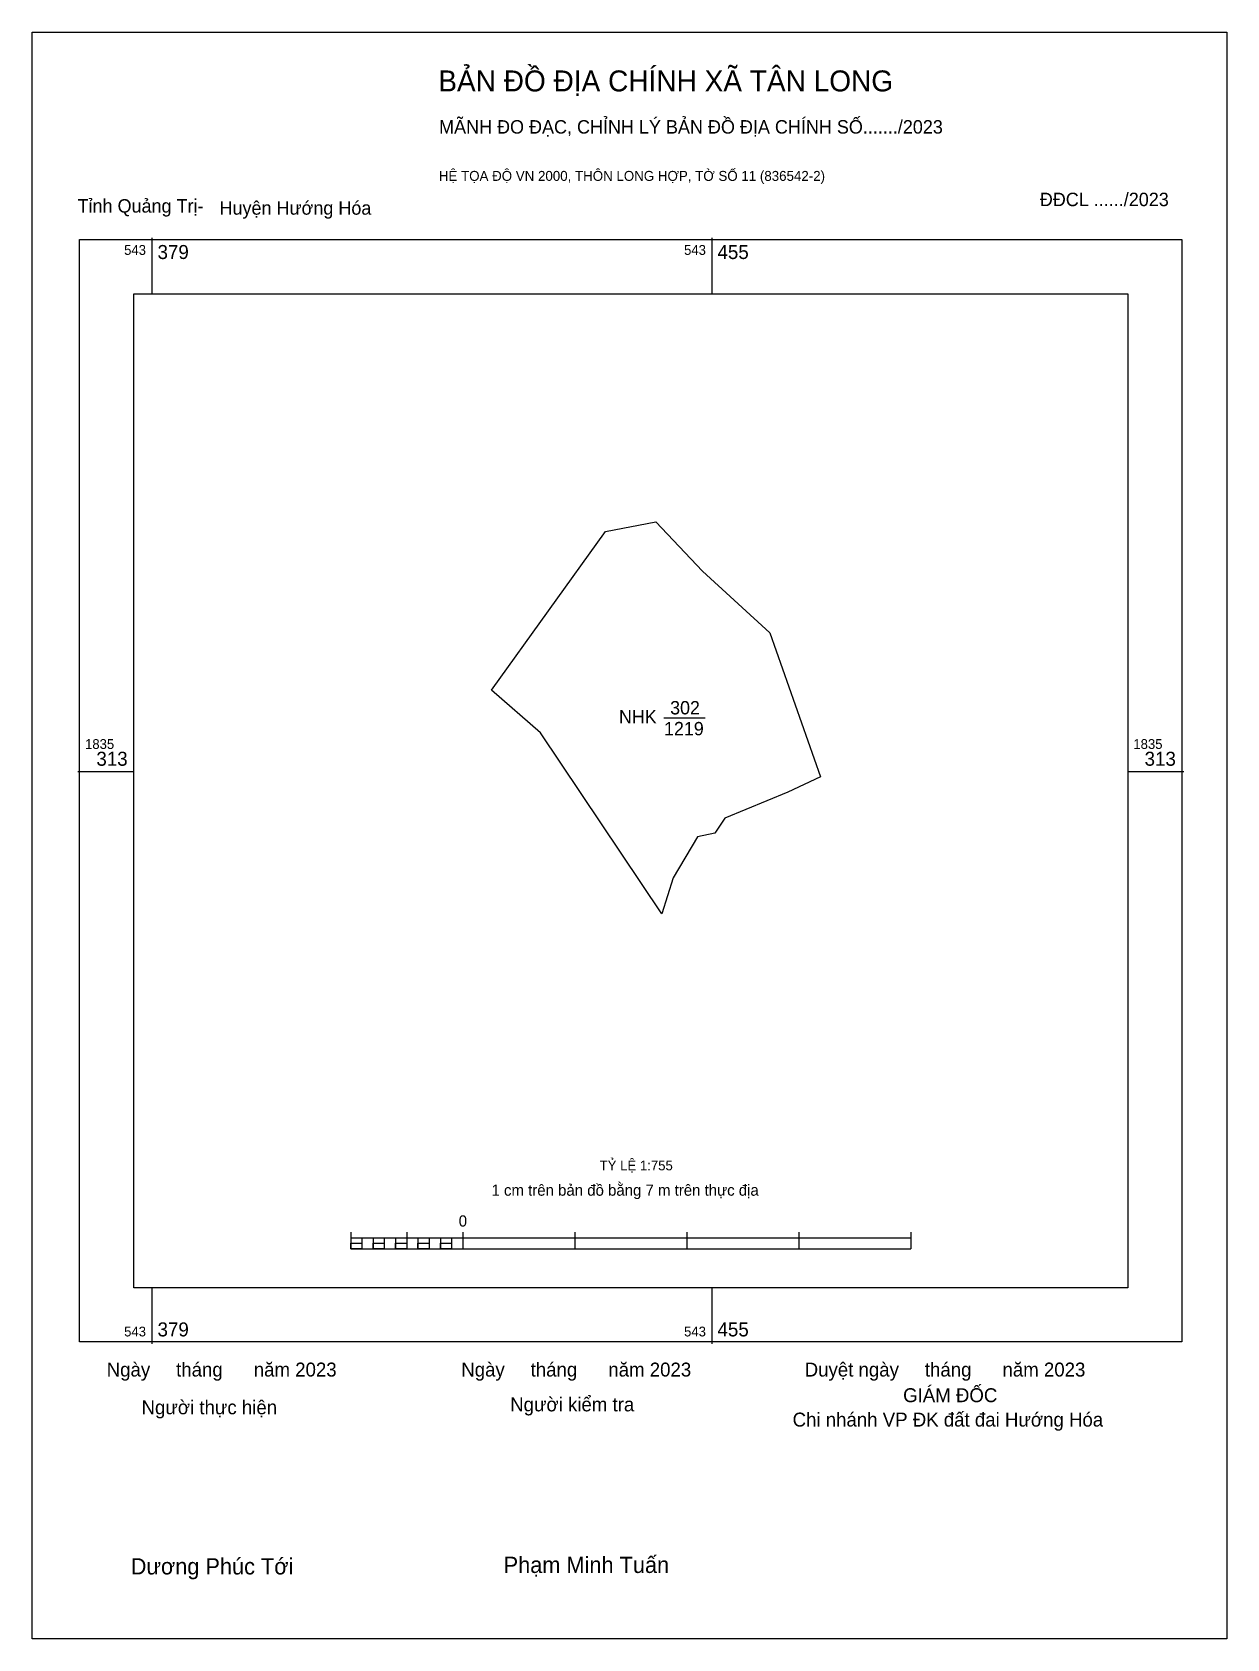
# Model space of a CAD drawing. Extents: x 543364 to 543525, y 1835197 to 1835413.
import ezdxf

# ---------------------------------------------------------------- set-up
doc = ezdxf.new("R2010")
doc.units = 0
for name, color, linetype in [('Level 10', 7, 'Continuous'), ('Level 13', 7, 'Continuous'), ('Level 15', 7, 'Continuous'), ('Level 6', 7, 'Continuous'), ('Level 62', 7, 'Continuous'), ('Level 63', 7, 'Continuous'), ('Level 9', 7, 'Continuous')]:
    doc.layers.add(name, color=color, linetype=linetype)

msp = doc.modelspace()

# ---------------------------------------------------------------- linework, layer by layer
at = {"layer": 'Level 10'}
msp.add_lwpolyline([(543425.57, 1835324.68), (543440.97, 1835346.08), (543447.74, 1835347.37), (543454.03, 1835340.74), (543463.15, 1835332.42), (543469.95, 1835312.97), (543465.54, 1835310.93), (543457.04, 1835307.39), (543455.69, 1835305.4), (543453.35, 1835304.89), (543450.08, 1835299.34), (543448.55, 1835294.49), (543432.18, 1835318.91)], close=True, dxfattribs=at)
at = {"layer": 'Level 15'}
msp.add_lwpolyline([(543363.61, 1835413.44), (543524.79, 1835413.44), (543524.79, 1835196.69), (543363.61, 1835196.69)], close=True, dxfattribs=at)
at = {"layer": 'Level 62'}
msp.add_lwpolyline([(543377.31, 1835378.15), (543511.41, 1835378.15), (543511.41, 1835244.05), (543377.31, 1835244.05)], close=True, dxfattribs=at)
at = {"layer": 'Level 63'}
for p, q in [((543379.77, 1835385.71), (543379.77, 1835378.15)), ((543455.31, 1835385.71), (543455.31, 1835378.15)), ((543369.76, 1835313.71), (543377.31, 1835313.71)), ((543511.41, 1835313.71), (543518.96, 1835313.71)), ((543406.59, 1835251.56), (543406.59, 1835249.29)), ((543414.14, 1835251.56), (543414.14, 1835249.29)), ((543421.7, 1835251.56), (543421.7, 1835249.29)), ((543436.81, 1835251.56), (543436.81, 1835249.29)), ((543451.92, 1835251.56), (543451.92, 1835249.29)), ((543467.02, 1835251.56), (543467.02, 1835249.29)), ((543482.13, 1835251.56), (543482.13, 1835249.29)), ((543406.59, 1835250.8), (543482.13, 1835250.8)), ((543406.59, 1835249.29), (543482.13, 1835249.29)), ((543408.1, 1835250.8), (543408.1, 1835249.29)), ((543409.61, 1835250.8), (543409.61, 1835249.29)), ((543411.12, 1835250.8), (543411.12, 1835249.29)), ((543412.63, 1835250.8), (543412.63, 1835249.29)), ((543414.14, 1835250.8), (543414.14, 1835249.29)), ((543415.65, 1835250.8), (543415.65, 1835249.29)), ((543417.17, 1835250.8), (543417.17, 1835249.29)), ((543418.68, 1835250.8), (543418.68, 1835249.29)), ((543420.19, 1835250.8), (543420.19, 1835249.29)), ((543421.7, 1835250.8), (543421.7, 1835249.29)), ((543379.77, 1835244.05), (543379.77, 1835236.5)), ((543455.31, 1835244.05), (543455.31, 1835236.5))]:
    msp.add_line(p, q, dxfattribs=at)
for points in [[(543369.99, 1835385.47), (543518.73, 1835385.47), (543518.73, 1835236.74), (543369.99, 1835236.74)], [(543406.59, 1835250.05), (543408.1, 1835250.05), (543408.1, 1835249.29), (543406.59, 1835249.29)], [(543406.59, 1835250.05), (543408.1, 1835250.05), (543408.1, 1835249.29), (543406.59, 1835249.29)], [(543409.61, 1835250.05), (543411.12, 1835250.05), (543411.12, 1835249.29), (543409.61, 1835249.29)], [(543412.63, 1835250.05), (543414.14, 1835250.05), (543414.14, 1835249.29), (543412.63, 1835249.29)], [(543415.65, 1835250.05), (543417.17, 1835250.05), (543417.17, 1835249.29), (543415.65, 1835249.29)], [(543418.68, 1835250.05), (543420.19, 1835250.05), (543420.19, 1835249.29), (543418.68, 1835249.29)]]:
    msp.add_lwpolyline(points, close=True, dxfattribs=at)
at = {"layer": 'Level 9'}
msp.add_line((543448.85, 1835320.93), (543454.39, 1835320.93), dxfattribs=at)

# ---------------------------------------------------------------- texts
at = {"layer": 'Level 13'}
for s, p in [('302', (543449.68, 1835321.4)), ('NHK', (543442.78, 1835320.18)), ('1219', (543448.86, 1835318.58))]:
    msp.add_text(s, height=1.8, dxfattribs=at).set_placement(p)
at = {"layer": 'Level 6'}
msp.add_text('TỶ LỆ 1:755', height=1.328, dxfattribs=at).set_placement((543440.17, 1835259.89))
at = {"layer": 'Level 63'}
for s, height, p in [('BẢN ĐỒ ĐỊA CHÍNH XÃ TÂN LONG', 2.8281, (543418.4, 1835405.44)), ('MÃNH ĐO ĐẠC, CHỈNH LÝ BẢN ĐỒ ĐỊA CHÍNH SỐ......./2023', 1.8147, (543418.51, 1835399.75)), ('HỆ TỌA ĐỘ VN 2000, THÔN LONG HỢP, TỜ SỐ 11 (836542-2)', 1.3433, (543418.48, 1835393.37)), ('543', 1.322, (543376.02, 1835383.39)), ('379', 1.889, (543380.53, 1835382.83)), ('543', 1.322, (543451.56, 1835383.39)), ('455', 1.889, (543456.07, 1835382.83)), ('1835', 1.322, (543370.75, 1835316.74)), ('313', 1.889, (543372.28, 1835314.47)), ('1835', 1.322, (543512.17, 1835316.74)), ('313', 1.889, (543513.69, 1835314.47)), ('1 cm trên bản đồ bằng 7 m trên thực địa', 1.5109, (543425.58, 1835256.47)), ('0', 1.51, (543421.16, 1835252.31)), ('543', 1.322, (543376.02, 1835237.49)), ('379', 1.889, (543380.53, 1835237.49)), ('543', 1.322, (543451.56, 1835237.49)), ('455', 1.889, (543456.07, 1835237.49)), ('Ngày     tháng      năm 2023', 1.8797, (543373.67, 1835232.08)), ('Ngày     tháng      năm 2023', 1.8797, (543421.5, 1835232.08)), ('Duyệt ngày     tháng      năm 2023', 1.8797, (543467.83, 1835232.08)), ('Người kiểm tra', 1.8797, (543428.1, 1835227.38)), ('GIÁM ĐỐC', 1.88, (543481.11, 1835228.62)), ('Người thực hiện', 1.8797, (543378.37, 1835226.99)), ('Chi nhánh VP ĐK đất đai Hướng Hóa', 1.8797, (543466.2, 1835225.33)), ('Dương Phúc Tới', 2.1925, (543376.91, 1835205.38)), ('Phạm Minh Tuấn', 2.1925, (543427.22, 1835205.58))]:
    msp.add_text(s, height=height, dxfattribs=at).set_placement(p)
at = {"layer": 'Level 9'}
for s, p in [('ĐĐCL ....../2023', (543499.55, 1835389.96)), ('Tỉnh Quảng Trị-', (543369.74, 1835389.09)), ('Huyện Hướng Hóa', (543388.89, 1835388.81))]:
    msp.add_text(s, height=1.8147, dxfattribs=at).set_placement(p)

doc.saveas('drawing.dxf')
